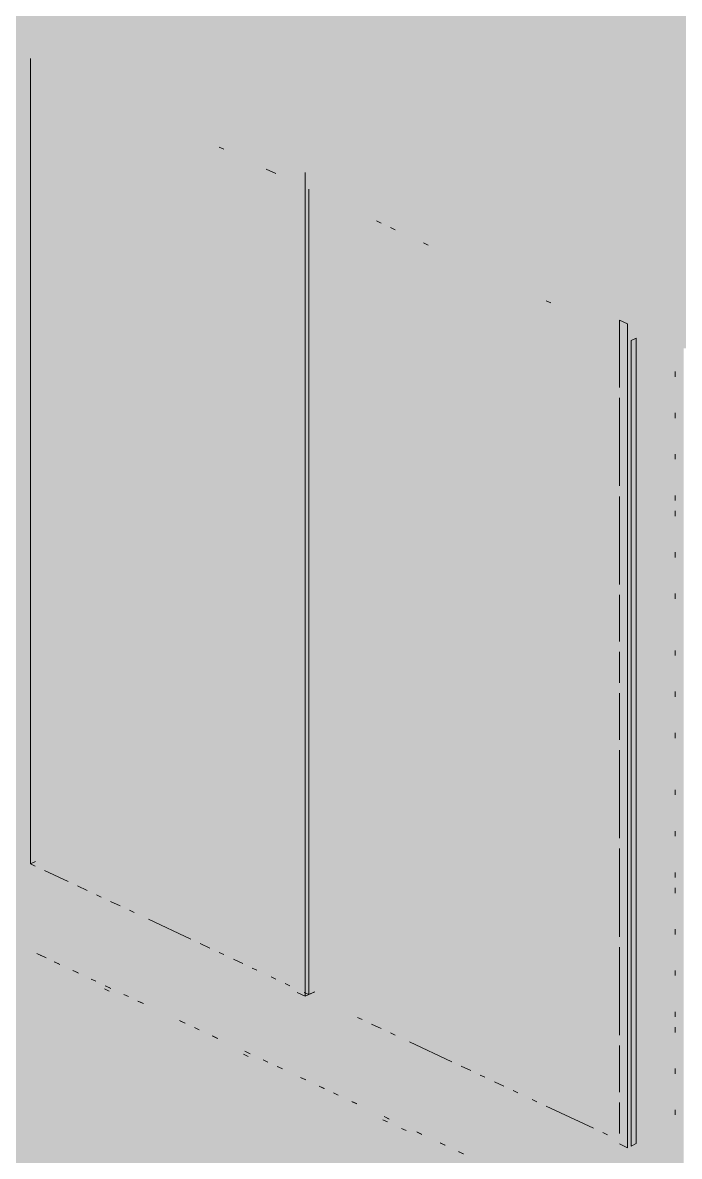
# Paper-space layout '03 3D Building and Roof' of a CAD drawing. Header units: millimetres. Extents: x 5 to 415, y 5 to 292.
# Drawn here: x 197.31 to 204.78, y 174.14 to 187.03 of the extents above; entities that cross this region are included whole.
import ezdxf

# ---------------------------------------------------------------- set-up
doc = ezdxf.new("R2010")
doc.units = ezdxf.units.MM
doc.layers.add('EXISTING', color=7, linetype='Continuous')
doc.layers.add('IMAGES', color=7, linetype='Continuous')

# ---------------------------------------------------------------- blocks, each defined once
blk = doc.blocks.new('SHEET_03')
at = {"layer": 'EXISTING', "color": 250, "lineweight": 9}
for p, q in [((197.398, 177.47), (197.398, 186.628)), ((199.546, 185.62), (199.599, 185.595)), ((200.082, 185.368), (200.19, 185.318)), ((200.524, 185.33), (200.524, 175.964)), ((200.566, 185.141), (200.566, 175.983)), ((201.334, 184.781), (201.388, 184.755)), ((201.495, 184.705), (201.549, 184.68)), ((201.871, 184.529), (201.924, 184.503)), ((203.266, 183.873), (203.32, 183.848)), ((204.099, 183.651), (204.191, 183.608)), ((204.099, 182.886), (204.099, 183.651)), ((204.191, 183.608), (204.191, 174.242)), ((204.233, 183.42), (204.291, 183.447)), ((204.291, 174.289), (204.291, 183.447)), ((204.233, 183.42), (204.233, 174.261)), ((204.733, 183.009), (204.733, 183.068)), ((204.099, 181.766), (204.099, 182.768)), ((204.733, 182.539), (204.733, 182.598)), ((204.733, 182.07), (204.733, 182.128)), ((204.099, 180.647), (204.099, 181.648)), ((204.733, 181.6), (204.733, 181.659)), ((204.733, 181.424), (204.733, 181.482)), ((204.733, 180.954), (204.733, 181.013)), ((204.099, 179.999), (204.099, 180.529)), ((204.733, 180.484), (204.733, 180.543)), ((204.099, 179.528), (204.099, 179.881)), ((204.733, 179.839), (204.733, 179.897)), ((204.099, 178.88), (204.099, 179.41)), ((204.733, 179.369), (204.733, 179.428)), ((204.733, 178.899), (204.733, 178.958)), ((204.099, 177.761), (204.099, 178.762)), ((204.733, 178.254), (204.733, 178.312)), ((204.733, 177.784), (204.733, 177.843)), ((204.099, 176.641), (204.099, 177.643)), ((197.398, 177.47), (197.457, 177.497)), ((197.452, 177.445), (197.398, 177.47)), ((197.828, 177.268), (197.559, 177.394)), ((204.733, 177.314), (204.733, 177.373)), ((198.043, 177.168), (197.935, 177.218)), ((198.204, 177.092), (198.15, 177.117)), ((204.733, 177.138), (204.733, 177.197)), ((198.418, 176.991), (198.311, 177.042)), ((198.579, 176.916), (198.526, 176.941)), ((199.224, 176.613), (198.74, 176.84)), ((204.733, 176.668), (204.733, 176.727)), ((199.438, 176.512), (199.331, 176.563)), ((204.099, 175.522), (204.099, 176.523)), ((197.576, 176.401), (197.47, 176.45)), ((197.562, 176.407), (197.51, 176.432)), ((197.721, 176.332), (197.668, 176.357)), ((197.734, 176.326), (197.681, 176.351)), ((199.599, 176.437), (199.546, 176.462)), ((199.814, 176.336), (199.707, 176.386)), ((197.933, 176.233), (197.88, 176.258)), ((197.945, 176.227), (197.893, 176.252)), ((199.975, 176.26), (199.921, 176.285)), ((204.733, 176.199), (204.733, 176.258)), ((198.144, 176.134), (198.091, 176.159)), ((198.303, 176.059), (198.25, 176.084)), ((200.19, 176.159), (200.136, 176.185)), ((200.351, 176.084), (200.297, 176.109)), ((198.294, 176.022), (198.241, 176.047)), ((198.315, 176.054), (198.262, 176.079)), ((198.514, 175.96), (198.462, 175.985)), ((200.524, 175.964), (200.432, 176.007)), ((200.566, 175.983), (200.512, 176.008)), ((200.632, 176.014), (200.524, 175.964)), ((200.624, 176.01), (200.566, 175.983)), ((198.673, 175.886), (198.62, 175.91)), ((198.684, 175.88), (198.631, 175.905)), ((201.173, 175.698), (201.119, 175.723)), ((204.733, 175.729), (204.733, 175.788)), ((199.149, 175.662), (199.096, 175.687)), ((199.159, 175.657), (199.106, 175.682)), ((199.318, 175.583), (199.265, 175.608)), ((201.388, 175.597), (201.28, 175.648)), ((204.733, 175.553), (204.733, 175.612)), ((199.519, 175.488), (199.466, 175.513)), ((199.529, 175.484), (199.476, 175.509)), ((201.549, 175.521), (201.495, 175.547)), ((202.193, 175.219), (201.71, 175.446)), ((199.889, 175.315), (199.837, 175.339)), ((199.898, 175.31), (199.845, 175.335)), ((204.099, 174.874), (204.099, 175.404)), ((199.877, 175.279), (199.824, 175.304)), ((200.101, 175.215), (200.048, 175.24)), ((200.26, 175.141), (200.207, 175.166)), ((200.267, 175.137), (200.215, 175.162)), ((202.408, 175.118), (202.3, 175.169)), ((202.569, 175.043), (202.515, 175.068)), ((204.733, 175.083), (204.733, 175.142)), ((200.524, 175.017), (200.471, 175.041)), ((200.531, 175.013), (200.479, 175.038)), ((200.736, 174.917), (200.683, 174.942)), ((200.742, 174.914), (200.69, 174.939)), ((202.783, 174.942), (202.676, 174.992)), ((200.901, 174.84), (200.848, 174.865)), ((202.944, 174.866), (202.891, 174.891)), ((201.106, 174.744), (201.053, 174.768)), ((201.112, 174.741), (201.059, 174.765)), ((203.159, 174.765), (203.105, 174.791)), ((203.803, 174.463), (203.266, 174.715)), ((204.099, 174.403), (204.099, 174.756)), ((204.733, 174.614), (204.733, 174.672)), ((201.46, 174.536), (201.407, 174.56)), ((201.476, 174.57), (201.423, 174.595)), ((201.481, 174.567), (201.429, 174.592)), ((201.671, 174.437), (201.618, 174.461)), ((201.846, 174.396), (201.793, 174.421)), ((201.851, 174.394), (201.798, 174.419)), ((203.964, 174.387), (203.911, 174.413)), ((202.111, 174.272), (202.058, 174.297)), ((202.115, 174.27), (202.062, 174.295)), ((204.191, 174.242), (204.099, 174.285)), ((204.291, 174.289), (204.233, 174.261)), ((202.322, 174.172), (202.269, 174.197)), ((202.326, 174.171), (202.273, 174.196))]:
    blk.add_line(p, q, dxfattribs=at)
at = {"layer": 'IMAGES', "color": 7}
for points in [[(197.663, 186.833), (197.829, 186.833), (197.663, 191.5), (197.829, 191.5)], [(196.996, 187), (197.329, 187), (196.996, 187.167), (197.329, 187.167)], [(197.329, 186.833), (197.663, 186.833), (197.329, 187.167), (197.663, 187.167)], [(197.829, 187), (206.827, 187), (197.829, 187.167), (206.827, 187.167)], [(197.163, 176.667), (197.329, 176.667), (197.163, 187), (197.329, 187)], [(197.829, 186.833), (207.161, 186.833), (197.829, 187), (207.161, 187)], [(197.329, 186.667), (197.496, 186.667), (197.329, 186.833), (197.496, 186.833)], [(197.496, 186.667), (197.663, 186.667), (197.496, 186.833), (197.663, 186.833)], [(197.663, 186.667), (197.996, 186.667), (197.663, 186.833), (197.996, 186.833)], [(197.996, 186.667), (207.494, 186.667), (197.996, 186.833), (207.494, 186.833)], [(197.329, 186.5), (197.663, 186.5), (197.329, 186.667), (197.663, 186.667)], [(197.663, 186.5), (197.829, 186.5), (197.663, 186.667), (197.829, 186.667)], [(197.829, 186.5), (198.162, 186.5), (197.829, 186.667), (198.162, 186.667)], [(198.162, 186.5), (207.827, 186.5), (198.162, 186.667), (207.827, 186.667)], [(197.329, 186.333), (197.496, 186.333), (197.329, 186.5), (197.496, 186.5)], [(197.496, 186.333), (197.663, 186.333), (197.496, 186.5), (197.663, 186.5)], [(197.663, 186.333), (197.829, 186.333), (197.663, 186.5), (197.829, 186.5)], [(197.829, 186.333), (197.996, 186.333), (197.829, 186.5), (197.996, 186.5)], [(197.996, 186.333), (198.162, 186.333), (197.996, 186.5), (198.162, 186.5)], [(198.162, 186.333), (198.496, 186.333), (198.162, 186.5), (198.496, 186.5)], [(198.496, 186.333), (208.327, 186.333), (198.496, 186.5), (208.327, 186.5)], [(197.329, 186.167), (198.162, 186.167), (197.329, 186.333), (198.162, 186.333)], [(198.162, 186.167), (198.329, 186.167), (198.162, 186.333), (198.329, 186.333)], [(198.329, 186.167), (198.496, 186.167), (198.329, 186.333), (198.496, 186.333)], [(198.496, 186.167), (198.996, 186.167), (198.496, 186.333), (198.996, 186.333)], [(198.996, 186.167), (208.494, 186.167), (198.996, 186.333), (208.494, 186.333)], [(197.329, 186), (198.329, 186), (197.329, 186.167), (198.329, 186.167)], [(198.329, 186), (198.496, 186), (198.329, 186.167), (198.496, 186.167)], [(198.496, 186), (198.662, 186), (198.496, 186.167), (198.662, 186.167)], [(198.662, 186), (198.829, 186), (198.662, 186.167), (198.829, 186.167)], [(198.829, 186), (199.329, 186), (198.829, 186.167), (199.329, 186.167)], [(199.329, 186), (208.827, 186), (199.329, 186.167), (208.827, 186.167)], [(197.329, 185.833), (198.662, 185.833), (197.329, 186), (198.662, 186)], [(198.662, 185.833), (198.829, 185.833), (198.662, 186), (198.829, 186)], [(198.829, 185.833), (198.996, 185.833), (198.829, 186), (198.996, 186)], [(198.996, 185.833), (199.162, 185.833), (198.996, 186), (199.162, 186)], [(199.162, 185.833), (199.329, 185.833), (199.162, 186), (199.329, 186)], [(199.329, 185.833), (199.662, 185.833), (199.329, 186), (199.662, 186)], [(199.662, 185.833), (209.327, 185.833), (199.662, 186), (209.327, 186)], [(197.329, 185.667), (198.996, 185.667), (197.329, 185.833), (198.996, 185.833)], [(198.996, 185.667), (199.162, 185.667), (198.996, 185.833), (199.162, 185.833)], [(199.162, 185.667), (199.329, 185.667), (199.162, 185.833), (199.329, 185.833)], [(199.329, 185.667), (199.496, 185.667), (199.329, 185.833), (199.496, 185.833)], [(199.496, 185.667), (199.662, 185.667), (199.496, 185.833), (199.662, 185.833)], [(199.662, 185.667), (199.995, 185.667), (199.662, 185.833), (199.995, 185.833)], [(199.995, 185.667), (209.66, 185.667), (199.995, 185.833), (209.66, 185.833)], [(197.329, 185.5), (199.329, 185.5), (197.329, 185.667), (199.329, 185.667)], [(199.329, 185.5), (199.496, 185.5), (199.329, 185.667), (199.496, 185.667)], [(199.496, 185.5), (199.662, 185.5), (199.496, 185.667), (199.662, 185.667)], [(199.662, 185.5), (199.829, 185.5), (199.662, 185.667), (199.829, 185.667)], [(199.829, 185.5), (199.995, 185.5), (199.829, 185.667), (199.995, 185.667)], [(199.995, 185.5), (200.662, 185.5), (199.995, 185.667), (200.662, 185.667)], [(200.662, 185.5), (209.994, 185.5), (200.662, 185.667), (209.994, 185.667)], [(197.329, 185.333), (199.662, 185.333), (197.329, 185.5), (199.662, 185.5)], [(199.662, 185.333), (199.829, 185.333), (199.662, 185.5), (199.829, 185.5)], [(199.829, 185.333), (199.995, 185.333), (199.829, 185.5), (199.995, 185.5)], [(199.995, 185.333), (200.162, 185.333), (199.995, 185.5), (200.162, 185.5)], [(200.162, 185.333), (200.495, 185.333), (200.162, 185.5), (200.495, 185.5)], [(200.495, 185.333), (200.662, 185.333), (200.495, 185.5), (200.662, 185.5)], [(200.662, 185.167), (200.829, 185.167), (200.662, 185.5), (200.829, 185.5)], [(200.829, 185.333), (210.327, 185.333), (200.829, 185.5), (210.327, 185.5)], [(197.329, 185.167), (199.995, 185.167), (197.329, 185.333), (199.995, 185.333)], [(199.995, 185.167), (200.162, 185.167), (199.995, 185.333), (200.162, 185.333)], [(200.162, 185.167), (200.495, 185.167), (200.162, 185.333), (200.495, 185.333)], [(200.495, 185.167), (200.662, 185.167), (200.495, 185.333), (200.662, 185.333)], [(200.829, 185.167), (210.66, 185.167), (200.829, 185.333), (210.66, 185.333)], [(197.329, 177.5), (200.329, 177.5), (197.329, 185.167), (200.329, 185.167)], [(200.329, 185), (200.662, 185), (200.329, 185.167), (200.662, 185.167)], [(200.662, 185), (200.829, 185), (200.662, 185.167), (200.829, 185.167)], [(200.829, 185), (201.495, 185), (200.829, 185.167), (201.495, 185.167)], [(201.495, 185), (210.993, 185), (201.495, 185.167), (210.993, 185.167)], [(200.329, 184.5), (200.495, 184.5), (200.329, 185), (200.495, 185)], [(200.495, 184.833), (200.662, 184.833), (200.495, 185), (200.662, 185)], [(200.662, 184.5), (200.829, 184.5), (200.662, 185), (200.829, 185)], [(200.829, 184.5), (200.995, 184.5), (200.829, 185), (200.995, 185)], [(200.995, 184.833), (201.329, 184.833), (200.995, 185), (201.329, 185)], [(201.329, 184.833), (201.495, 184.833), (201.329, 185), (201.495, 185)], [(201.495, 184.833), (201.662, 184.833), (201.495, 185), (201.662, 185)], [(201.662, 184.833), (211.493, 184.833), (201.662, 185), (211.493, 185)], [(200.495, 184.667), (200.662, 184.667), (200.495, 184.833), (200.662, 184.833)], [(200.995, 175.667), (201.162, 175.667), (200.995, 184.833), (201.162, 184.833)], [(201.162, 184.5), (201.495, 184.5), (201.162, 184.833), (201.495, 184.833)], [(201.495, 184.667), (201.662, 184.667), (201.495, 184.833), (201.662, 184.833)], [(201.662, 184.667), (202.162, 184.667), (201.662, 184.833), (202.162, 184.833)], [(202.162, 184.667), (211.827, 184.667), (202.162, 184.833), (211.827, 184.833)], [(200.495, 184.5), (200.662, 184.5), (200.495, 184.667), (200.662, 184.667)], [(201.495, 184.5), (201.662, 184.5), (201.495, 184.667), (201.662, 184.667)], [(201.662, 184.5), (201.828, 184.5), (201.662, 184.667), (201.828, 184.667)], [(201.828, 184.5), (201.995, 184.5), (201.828, 184.667), (201.995, 184.667)], [(201.995, 184.5), (202.162, 184.5), (201.995, 184.667), (202.162, 184.667)], [(202.162, 184.5), (202.495, 184.5), (202.162, 184.667), (202.495, 184.667)], [(202.495, 184.5), (211.993, 184.5), (202.495, 184.667), (211.993, 184.667)], [(200.329, 184.167), (200.662, 184.167), (200.329, 184.5), (200.662, 184.5)], [(200.662, 184.167), (200.829, 184.167), (200.662, 184.5), (200.829, 184.5)], [(200.829, 184.333), (200.995, 184.333), (200.829, 184.5), (200.995, 184.5)], [(201.162, 184.333), (201.828, 184.333), (201.162, 184.5), (201.828, 184.5)], [(201.828, 184.333), (201.995, 184.333), (201.828, 184.5), (201.995, 184.5)], [(201.995, 184.333), (202.162, 184.333), (201.995, 184.5), (202.162, 184.5)], [(202.162, 184.333), (202.328, 184.333), (202.162, 184.5), (202.328, 184.5)], [(202.328, 184.333), (202.495, 184.333), (202.328, 184.5), (202.495, 184.5)], [(202.495, 184.333), (202.828, 184.333), (202.495, 184.5), (202.828, 184.5)], [(202.828, 184.333), (212.16, 184.333), (202.828, 184.5), (212.16, 184.5)], [(200.829, 184), (200.995, 184), (200.829, 184.333), (200.995, 184.333)], [(201.162, 184.167), (202.495, 184.167), (201.162, 184.333), (202.495, 184.333)], [(202.495, 184.167), (202.662, 184.167), (202.495, 184.333), (202.662, 184.333)], [(202.662, 184.167), (202.828, 184.167), (202.662, 184.333), (202.828, 184.333)], [(202.828, 184.167), (203.162, 184.167), (202.828, 184.333), (203.162, 184.333)], [(203.162, 184.167), (212.16, 184.167), (203.162, 184.333), (212.16, 184.333)], [(200.329, 184), (200.495, 184), (200.329, 184.167), (200.495, 184.167)], [(200.495, 184), (200.662, 184), (200.495, 184.167), (200.662, 184.167)], [(200.662, 184), (200.829, 184), (200.662, 184.167), (200.829, 184.167)], [(201.162, 184), (202.828, 184), (201.162, 184.167), (202.828, 184.167)], [(202.828, 184), (202.995, 184), (202.828, 184.167), (202.995, 184.167)], [(202.995, 184), (203.162, 184), (202.995, 184.167), (203.162, 184.167)], [(203.162, 184), (203.495, 184), (203.162, 184.167), (203.495, 184.167)], [(203.495, 184), (212.16, 184), (203.495, 184.167), (212.16, 184.167)], [(200.329, 183.833), (200.662, 183.833), (200.329, 184), (200.662, 184)], [(200.662, 183.833), (200.829, 183.833), (200.662, 184), (200.829, 184)], [(200.829, 183.833), (200.995, 183.833), (200.829, 184), (200.995, 184)], [(201.162, 183.667), (203.162, 183.667), (201.162, 184), (203.162, 184)], [(203.162, 183.833), (203.328, 183.833), (203.162, 184), (203.328, 184)], [(203.328, 183.833), (203.495, 183.833), (203.328, 184), (203.495, 184)], [(203.495, 183.833), (203.995, 183.833), (203.495, 184), (203.995, 184)], [(203.995, 183.833), (204.161, 183.833), (203.995, 184), (204.161, 184)], [(204.161, 183.833), (204.328, 183.833), (204.161, 184), (204.328, 184)], [(204.328, 183.833), (212.16, 183.833), (204.328, 184), (212.16, 184)], [(200.329, 183.5), (200.495, 183.5), (200.329, 183.833), (200.495, 183.833)], [(200.495, 183.667), (200.662, 183.667), (200.495, 183.833), (200.662, 183.833)], [(200.662, 183.667), (200.829, 183.667), (200.662, 183.833), (200.829, 183.833)], [(200.829, 182.833), (200.995, 182.833), (200.829, 183.833), (200.995, 183.833)], [(203.162, 183.667), (203.328, 183.667), (203.162, 183.833), (203.328, 183.833)], [(203.328, 183.667), (203.495, 183.667), (203.328, 183.833), (203.495, 183.833)], [(203.495, 183.667), (203.661, 183.667), (203.495, 183.833), (203.661, 183.833)], [(203.661, 183.667), (203.828, 183.667), (203.661, 183.833), (203.828, 183.833)], [(203.828, 183.667), (203.995, 183.667), (203.828, 183.833), (203.995, 183.833)], [(203.995, 183.667), (204.161, 183.667), (203.995, 183.833), (204.161, 183.833)], [(204.161, 183.667), (204.328, 183.667), (204.161, 183.833), (204.328, 183.833)], [(204.328, 183.5), (204.495, 183.5), (204.328, 183.833), (204.495, 183.833)], [(204.495, 183.5), (212.16, 183.5), (204.495, 183.833), (212.16, 183.833)], [(200.495, 183.5), (200.662, 183.5), (200.495, 183.667), (200.662, 183.667)], [(200.662, 183.5), (200.829, 183.5), (200.662, 183.667), (200.829, 183.667)], [(201.162, 183.5), (203.495, 183.5), (201.162, 183.667), (203.495, 183.667)], [(203.495, 183.5), (203.828, 183.5), (203.495, 183.667), (203.828, 183.667)], [(203.828, 183.5), (204.161, 183.5), (203.828, 183.667), (204.161, 183.667)], [(204.161, 183.5), (204.328, 183.5), (204.161, 183.667), (204.328, 183.667)], [(200.329, 183.167), (200.662, 183.167), (200.329, 183.5), (200.662, 183.5)], [(200.662, 183.167), (200.829, 183.167), (200.662, 183.5), (200.829, 183.5)], [(201.162, 175.833), (203.995, 175.833), (201.162, 183.5), (203.995, 183.5)], [(203.995, 183.333), (204.161, 183.333), (203.995, 183.5), (204.161, 183.5)], [(204.161, 183.333), (204.328, 183.333), (204.161, 183.5), (204.328, 183.5)], [(204.328, 183.333), (204.495, 183.333), (204.328, 183.5), (204.495, 183.5)], [(204.495, 183.333), (204.994, 183.333), (204.495, 183.5), (204.994, 183.5)], [(203.995, 174.333), (204.328, 174.333), (203.995, 183.333), (204.328, 183.333)], [(204.328, 183.167), (204.495, 183.167), (204.328, 183.333), (204.495, 183.333)], [(204.495, 174.167), (204.661, 174.167), (204.495, 183.333), (204.661, 183.333)], [(204.661, 183.167), (204.828, 183.167), (204.661, 183.333), (204.828, 183.333)], [(200.329, 183), (200.495, 183), (200.329, 183.167), (200.495, 183.167)], [(200.495, 183), (200.662, 183), (200.495, 183.167), (200.662, 183.167)], [(200.662, 183), (200.829, 183), (200.662, 183.167), (200.829, 183.167)], [(204.328, 174.5), (204.495, 174.5), (204.328, 183.167), (204.495, 183.167)], [(204.661, 174), (204.828, 174), (204.661, 183.167), (204.828, 183.167)], [(200.329, 182.667), (200.662, 182.667), (200.329, 183), (200.662, 183)], [(200.662, 182.833), (200.829, 182.833), (200.662, 183), (200.829, 183)], [(200.662, 182.667), (200.829, 182.667), (200.662, 182.833), (200.829, 182.833)], [(200.829, 182.667), (200.995, 182.667), (200.829, 182.833), (200.995, 182.833)], [(200.329, 182.333), (200.495, 182.333), (200.329, 182.667), (200.495, 182.667)], [(200.495, 182.333), (200.662, 182.333), (200.495, 182.667), (200.662, 182.667)], [(200.662, 182.5), (200.829, 182.5), (200.662, 182.667), (200.829, 182.667)], [(200.829, 175.5), (200.995, 175.5), (200.829, 182.667), (200.995, 182.667)], [(200.662, 182.333), (200.829, 182.333), (200.662, 182.5), (200.829, 182.5)], [(200.329, 182.167), (200.662, 182.167), (200.329, 182.333), (200.662, 182.333)], [(200.662, 182.167), (200.829, 182.167), (200.662, 182.333), (200.829, 182.333)], [(200.329, 181.667), (200.495, 181.667), (200.329, 182.167), (200.495, 182.167)], [(200.495, 181.667), (200.662, 181.667), (200.495, 182.167), (200.662, 182.167)], [(200.662, 181.667), (200.829, 181.667), (200.662, 182.167), (200.829, 182.167)], [(200.329, 181.5), (200.662, 181.5), (200.329, 181.667), (200.662, 181.667)], [(200.662, 181.5), (200.829, 181.5), (200.662, 181.667), (200.829, 181.667)], [(200.329, 181.167), (200.495, 181.167), (200.329, 181.5), (200.495, 181.5)], [(200.495, 181.167), (200.662, 181.167), (200.495, 181.5), (200.662, 181.5)], [(200.662, 181.167), (200.829, 181.167), (200.662, 181.5), (200.829, 181.5)], [(200.329, 181), (200.662, 181), (200.329, 181.167), (200.662, 181.167)], [(200.662, 181), (200.829, 181), (200.662, 181.167), (200.829, 181.167)], [(200.329, 180.167), (200.495, 180.167), (200.329, 181), (200.495, 181)], [(200.495, 180.667), (200.662, 180.667), (200.495, 181), (200.662, 181)], [(200.662, 180.833), (200.829, 180.833), (200.662, 181), (200.829, 181)], [(200.662, 180.667), (200.829, 180.667), (200.662, 180.833), (200.829, 180.833)], [(200.495, 180.5), (200.662, 180.5), (200.495, 180.667), (200.662, 180.667)], [(200.662, 180.5), (200.829, 180.5), (200.662, 180.667), (200.829, 180.667)], [(200.495, 180.167), (200.662, 180.167), (200.495, 180.5), (200.662, 180.5)], [(200.662, 180.167), (200.829, 180.167), (200.662, 180.5), (200.829, 180.5)], [(200.329, 179.833), (200.662, 179.833), (200.329, 180.167), (200.662, 180.167)], [(200.662, 180), (200.829, 180), (200.662, 180.167), (200.829, 180.167)], [(200.662, 179.833), (200.829, 179.833), (200.662, 180), (200.829, 180)], [(200.329, 178.5), (200.495, 178.5), (200.329, 179.833), (200.495, 179.833)], [(200.495, 179.5), (200.662, 179.5), (200.495, 179.833), (200.662, 179.833)], [(200.662, 179.667), (200.829, 179.667), (200.662, 179.833), (200.829, 179.833)], [(200.662, 179.5), (200.829, 179.5), (200.662, 179.667), (200.829, 179.667)], [(200.495, 179.333), (200.662, 179.333), (200.495, 179.5), (200.662, 179.5)], [(200.662, 179.333), (200.829, 179.333), (200.662, 179.5), (200.829, 179.5)], [(200.495, 179), (200.662, 179), (200.495, 179.333), (200.662, 179.333)], [(200.662, 179.167), (200.829, 179.167), (200.662, 179.333), (200.829, 179.333)], [(200.662, 179), (200.829, 179), (200.662, 179.167), (200.829, 179.167)], [(200.495, 178.833), (200.662, 178.833), (200.495, 179), (200.662, 179)], [(200.662, 178.833), (200.829, 178.833), (200.662, 179), (200.829, 179)], [(200.495, 178.5), (200.662, 178.5), (200.495, 178.833), (200.662, 178.833)], [(200.662, 178.667), (200.829, 178.667), (200.662, 178.833), (200.829, 178.833)], [(200.662, 178.5), (200.829, 178.5), (200.662, 178.667), (200.829, 178.667)], [(200.329, 178.333), (200.662, 178.333), (200.329, 178.5), (200.662, 178.5)], [(200.662, 178.333), (200.829, 178.333), (200.662, 178.5), (200.829, 178.5)], [(200.329, 176.833), (200.495, 176.833), (200.329, 178.333), (200.495, 178.333)], [(200.495, 178), (200.662, 178), (200.495, 178.333), (200.662, 178.333)], [(200.662, 177.667), (200.829, 177.667), (200.662, 178.333), (200.829, 178.333)], [(200.495, 177.833), (200.662, 177.833), (200.495, 178), (200.662, 178)], [(200.495, 177.5), (200.662, 177.5), (200.495, 177.833), (200.662, 177.833)], [(200.662, 177.5), (200.829, 177.5), (200.662, 177.667), (200.829, 177.667)], [(197.329, 177.333), (197.496, 177.333), (197.329, 177.5), (197.496, 177.5)], [(197.496, 177.333), (197.663, 177.333), (197.496, 177.5), (197.663, 177.5)], [(197.663, 177.333), (200.329, 177.333), (197.663, 177.5), (200.329, 177.5)], [(200.495, 177.333), (200.662, 177.333), (200.495, 177.5), (200.662, 177.5)], [(200.662, 177.333), (200.829, 177.333), (200.662, 177.5), (200.829, 177.5)], [(197.329, 177.167), (197.496, 177.167), (197.329, 177.333), (197.496, 177.333)], [(197.496, 177.167), (197.663, 177.167), (197.496, 177.333), (197.663, 177.333)], [(197.663, 177.167), (197.829, 177.167), (197.663, 177.333), (197.829, 177.333)], [(197.829, 177.167), (200.329, 177.167), (197.829, 177.333), (200.329, 177.333)], [(200.495, 176.833), (200.662, 176.833), (200.495, 177.333), (200.662, 177.333)], [(200.662, 177), (200.829, 177), (200.662, 177.333), (200.829, 177.333)], [(197.329, 177), (197.496, 177), (197.329, 177.167), (197.496, 177.167)], [(197.496, 177), (197.663, 177), (197.496, 177.167), (197.663, 177.167)], [(197.663, 177), (197.829, 177), (197.663, 177.167), (197.829, 177.167)], [(197.829, 177), (198.162, 177), (197.829, 177.167), (198.162, 177.167)], [(198.162, 177), (200.329, 177), (198.162, 177.167), (200.329, 177.167)], [(197.329, 176.833), (197.663, 176.833), (197.329, 177), (197.663, 177)], [(197.663, 176.833), (198.162, 176.833), (197.663, 177), (198.162, 177)], [(198.162, 176.833), (198.329, 176.833), (198.162, 177), (198.329, 177)], [(198.329, 176.833), (198.496, 176.833), (198.329, 177), (198.496, 177)], [(198.496, 176.833), (200.329, 176.833), (198.496, 177), (200.329, 177)], [(200.662, 176.833), (200.829, 176.833), (200.662, 177), (200.829, 177)], [(197.329, 176.667), (197.663, 176.667), (197.329, 176.833), (197.663, 176.833)], [(197.663, 176.5), (197.829, 176.5), (197.663, 176.833), (197.829, 176.833)], [(197.829, 176.667), (198.162, 176.667), (197.829, 176.833), (198.162, 176.833)], [(198.162, 176.667), (198.496, 176.667), (198.162, 176.833), (198.496, 176.833)], [(198.496, 176.667), (198.662, 176.667), (198.496, 176.833), (198.662, 176.833)], [(198.662, 176.667), (198.829, 176.667), (198.662, 176.833), (198.829, 176.833)], [(198.829, 176.667), (198.996, 176.667), (198.829, 176.833), (198.996, 176.833)], [(198.996, 176.667), (199.162, 176.667), (198.996, 176.833), (199.162, 176.833)], [(199.162, 176.667), (200.329, 176.667), (199.162, 176.833), (200.329, 176.833)], [(200.329, 176.667), (200.662, 176.667), (200.329, 176.833), (200.662, 176.833)], [(200.662, 176.667), (200.829, 176.667), (200.662, 176.833), (200.829, 176.833)], [(197.163, 176.5), (197.329, 176.5), (197.163, 176.667), (197.329, 176.667)], [(197.329, 176.5), (197.496, 176.5), (197.329, 176.667), (197.496, 176.667)], [(197.496, 176.5), (197.663, 176.5), (197.496, 176.667), (197.663, 176.667)], [(197.829, 176.5), (198.496, 176.5), (197.829, 176.667), (198.496, 176.667)], [(198.496, 176.5), (198.829, 176.5), (198.496, 176.667), (198.829, 176.667)], [(198.829, 176.5), (198.996, 176.5), (198.829, 176.667), (198.996, 176.667)], [(198.996, 176.5), (199.162, 176.5), (198.996, 176.667), (199.162, 176.667)], [(199.162, 176.5), (199.329, 176.5), (199.162, 176.667), (199.329, 176.667)], [(199.329, 176.5), (199.496, 176.5), (199.329, 176.667), (199.496, 176.667)], [(199.496, 176.5), (200.329, 176.5), (199.496, 176.667), (200.329, 176.667)], [(200.329, 176.167), (200.495, 176.167), (200.329, 176.667), (200.495, 176.667)], [(200.495, 176.333), (200.662, 176.333), (200.495, 176.667), (200.662, 176.667)], [(200.662, 176.5), (200.829, 176.5), (200.662, 176.667), (200.829, 176.667)], [(197.163, 176.333), (197.496, 176.333), (197.163, 176.5), (197.496, 176.5)], [(197.496, 176.333), (197.663, 176.333), (197.496, 176.5), (197.663, 176.5)], [(197.663, 176.333), (197.829, 176.333), (197.663, 176.5), (197.829, 176.5)], [(197.829, 176.333), (198.162, 176.333), (197.829, 176.5), (198.162, 176.5)], [(198.162, 176.333), (198.829, 176.333), (198.162, 176.5), (198.829, 176.5)], [(198.829, 176.333), (199.162, 176.333), (198.829, 176.5), (199.162, 176.5)], [(199.162, 176.333), (199.329, 176.333), (199.162, 176.5), (199.329, 176.5)], [(199.329, 176.333), (199.496, 176.333), (199.329, 176.5), (199.496, 176.5)], [(199.496, 176.333), (199.662, 176.333), (199.496, 176.5), (199.662, 176.5)], [(199.662, 176.333), (199.829, 176.333), (199.662, 176.5), (199.829, 176.5)], [(199.829, 176.333), (200.329, 176.333), (199.829, 176.5), (200.329, 176.5)], [(200.662, 176.333), (200.829, 176.333), (200.662, 176.5), (200.829, 176.5)], [(197.163, 176.167), (197.329, 176.167), (197.163, 176.333), (197.329, 176.333)], [(197.329, 176.167), (197.496, 176.167), (197.329, 176.333), (197.496, 176.333)], [(197.496, 176.167), (197.663, 176.167), (197.496, 176.333), (197.663, 176.333)], [(197.663, 176.167), (197.829, 176.167), (197.663, 176.333), (197.829, 176.333)], [(197.829, 176.167), (197.996, 176.167), (197.829, 176.333), (197.996, 176.333)], [(197.996, 176.167), (198.162, 176.167), (197.996, 176.333), (198.162, 176.333)], [(198.162, 176.167), (198.496, 176.167), (198.162, 176.333), (198.496, 176.333)], [(198.496, 176.167), (199.162, 176.167), (198.496, 176.333), (199.162, 176.333)], [(199.162, 176.167), (199.662, 176.167), (199.162, 176.333), (199.662, 176.333)], [(199.662, 176.167), (199.829, 176.167), (199.662, 176.333), (199.829, 176.333)], [(199.829, 176.167), (199.995, 176.167), (199.829, 176.333), (199.995, 176.333)], [(199.995, 176.167), (200.329, 176.167), (199.995, 176.333), (200.329, 176.333)], [(200.495, 176.167), (200.662, 176.167), (200.495, 176.333), (200.662, 176.333)], [(200.662, 176.167), (200.829, 176.167), (200.662, 176.333), (200.829, 176.333)], [(142.006, 176), (197.496, 176), (142.006, 176.167), (197.496, 176.167)], [(197.496, 176), (197.663, 176), (197.496, 176.167), (197.663, 176.167)], [(197.663, 176), (197.829, 176), (197.663, 176.167), (197.829, 176.167)], [(197.829, 176), (197.996, 176), (197.829, 176.167), (197.996, 176.167)], [(197.996, 176), (198.329, 176), (197.996, 176.167), (198.329, 176.167)], [(198.329, 176), (198.496, 176), (198.329, 176.167), (198.496, 176.167)], [(198.496, 176), (198.829, 176), (198.496, 176.167), (198.829, 176.167)], [(198.829, 176), (199.662, 176), (198.829, 176.167), (199.662, 176.167)], [(199.662, 176), (199.995, 176), (199.662, 176.167), (199.995, 176.167)], [(199.995, 176), (200.162, 176), (199.995, 176.167), (200.162, 176.167)], [(200.162, 176), (200.329, 176), (200.162, 176.167), (200.329, 176.167)], [(200.329, 176), (200.662, 176), (200.329, 176.167), (200.662, 176.167)], [(200.662, 175.833), (200.829, 175.833), (200.662, 176.167), (200.829, 176.167)], [(142.506, 175.833), (197.829, 175.833), (142.506, 176), (197.829, 176)], [(197.829, 175.833), (197.996, 175.833), (197.829, 176), (197.996, 176)], [(197.996, 175.833), (198.162, 175.833), (197.996, 176), (198.162, 176)], [(198.162, 175.833), (198.329, 175.833), (198.162, 176), (198.329, 176)], [(198.329, 175.833), (198.662, 175.833), (198.329, 176), (198.662, 176)], [(198.662, 175.833), (198.829, 175.833), (198.662, 176), (198.829, 176)], [(198.829, 175.833), (199.329, 175.833), (198.829, 176), (199.329, 176)], [(199.329, 175.833), (199.995, 175.833), (199.329, 176), (199.995, 176)], [(199.995, 175.833), (200.329, 175.833), (199.995, 176), (200.329, 176)], [(200.329, 175.833), (200.495, 175.833), (200.329, 176), (200.495, 176)], [(200.495, 175.833), (200.662, 175.833), (200.495, 176), (200.662, 176)], [(142.839, 175.667), (198.162, 175.667), (142.839, 175.833), (198.162, 175.833)], [(198.162, 175.667), (198.496, 175.667), (198.162, 175.833), (198.496, 175.833)], [(198.496, 175.667), (198.662, 175.667), (198.496, 175.833), (198.662, 175.833)], [(198.662, 175.667), (198.996, 175.667), (198.662, 175.833), (198.996, 175.833)], [(198.996, 175.667), (199.329, 175.667), (198.996, 175.833), (199.329, 175.833)], [(199.329, 175.667), (199.662, 175.667), (199.329, 175.833), (199.662, 175.833)], [(199.662, 175.667), (200.329, 175.667), (199.662, 175.833), (200.329, 175.833)], [(200.329, 175.667), (200.662, 175.667), (200.329, 175.833), (200.662, 175.833)], [(200.662, 175.667), (200.829, 175.667), (200.662, 175.833), (200.829, 175.833)], [(201.162, 175.667), (201.329, 175.667), (201.162, 175.833), (201.329, 175.833)], [(201.329, 175.5), (203.995, 175.5), (201.329, 175.833), (203.995, 175.833)], [(143.173, 175.5), (198.496, 175.5), (143.173, 175.667), (198.496, 175.667)], [(198.496, 175.5), (198.829, 175.5), (198.496, 175.667), (198.829, 175.667)], [(198.829, 175.5), (198.996, 175.5), (198.829, 175.667), (198.996, 175.667)], [(198.996, 175.5), (199.496, 175.5), (198.996, 175.667), (199.496, 175.667)], [(199.496, 175.5), (199.662, 175.5), (199.496, 175.667), (199.662, 175.667)], [(199.662, 175.5), (199.829, 175.5), (199.662, 175.667), (199.829, 175.667)], [(199.829, 175.5), (200.829, 175.5), (199.829, 175.667), (200.829, 175.667)], [(200.995, 175.5), (201.162, 175.5), (200.995, 175.667), (201.162, 175.667)], [(201.162, 175.5), (201.329, 175.5), (201.162, 175.667), (201.329, 175.667)], [(143.506, 175.333), (198.996, 175.333), (143.506, 175.5), (198.996, 175.5)], [(198.996, 175.333), (199.162, 175.333), (198.996, 175.5), (199.162, 175.5)], [(199.162, 175.333), (199.329, 175.333), (199.162, 175.5), (199.329, 175.5)], [(199.329, 175.333), (199.829, 175.333), (199.329, 175.5), (199.829, 175.5)], [(199.829, 175.333), (199.995, 175.333), (199.829, 175.5), (199.995, 175.5)], [(199.995, 175.333), (200.162, 175.333), (199.995, 175.5), (200.162, 175.5)], [(200.162, 175.333), (200.995, 175.333), (200.162, 175.5), (200.995, 175.5)], [(200.995, 175.333), (201.329, 175.333), (200.995, 175.5), (201.329, 175.5)], [(201.329, 175.333), (201.495, 175.333), (201.329, 175.5), (201.495, 175.5)], [(201.495, 175.333), (201.828, 175.333), (201.495, 175.5), (201.828, 175.5)], [(201.828, 175.333), (201.995, 175.333), (201.828, 175.5), (201.995, 175.5)], [(201.995, 175.333), (203.995, 175.333), (201.995, 175.5), (203.995, 175.5)], [(143.839, 175.167), (199.329, 175.167), (143.839, 175.333), (199.329, 175.333)], [(199.329, 175.167), (199.662, 175.167), (199.329, 175.333), (199.662, 175.333)], [(199.662, 175.167), (200.162, 175.167), (199.662, 175.333), (200.162, 175.333)], [(200.162, 175.167), (200.329, 175.167), (200.162, 175.333), (200.329, 175.333)], [(200.329, 175.167), (200.662, 175.167), (200.329, 175.333), (200.662, 175.333)], [(200.662, 175.167), (201.329, 175.167), (200.662, 175.333), (201.329, 175.333)], [(201.329, 175.167), (201.662, 175.167), (201.329, 175.333), (201.662, 175.333)], [(201.662, 175.167), (201.828, 175.167), (201.662, 175.333), (201.828, 175.333)], [(201.828, 175.167), (201.995, 175.167), (201.828, 175.333), (201.995, 175.333)], [(201.995, 175.167), (202.162, 175.167), (201.995, 175.333), (202.162, 175.333)], [(202.162, 175.167), (202.328, 175.167), (202.162, 175.333), (202.328, 175.333)], [(202.328, 175.167), (203.995, 175.167), (202.328, 175.333), (203.995, 175.333)], [(144.339, 175), (199.662, 175), (144.339, 175.167), (199.662, 175.167)], [(199.662, 175), (199.829, 175), (199.662, 175.167), (199.829, 175.167)], [(199.829, 175), (199.995, 175), (199.829, 175.167), (199.995, 175.167)], [(199.995, 175), (200.329, 175), (199.995, 175.167), (200.329, 175.167)], [(200.329, 175), (200.662, 175), (200.329, 175.167), (200.662, 175.167)], [(200.662, 175), (200.995, 175), (200.662, 175.167), (200.995, 175.167)], [(200.995, 175), (201.662, 175), (200.995, 175.167), (201.662, 175.167)], [(201.662, 175), (201.995, 175), (201.662, 175.167), (201.995, 175.167)], [(201.995, 175), (202.162, 175), (201.995, 175.167), (202.162, 175.167)], [(202.162, 175), (202.328, 175), (202.162, 175.167), (202.328, 175.167)], [(202.328, 175), (202.495, 175), (202.328, 175.167), (202.495, 175.167)], [(202.495, 175), (202.662, 175), (202.495, 175.167), (202.662, 175.167)], [(202.662, 175), (203.995, 175), (202.662, 175.167), (203.995, 175.167)], [(144.672, 174.833), (199.995, 174.833), (144.672, 175), (199.995, 175)], [(199.995, 174.833), (200.162, 174.833), (199.995, 175), (200.162, 175)], [(200.162, 174.833), (200.329, 174.833), (200.162, 175), (200.329, 175)], [(200.329, 174.833), (200.829, 174.833), (200.329, 175), (200.829, 175)], [(200.829, 174.833), (200.995, 174.833), (200.829, 175), (200.995, 175)], [(200.995, 174.833), (201.329, 174.833), (200.995, 175), (201.329, 175)], [(201.329, 174.833), (201.995, 174.833), (201.329, 175), (201.995, 175)], [(201.995, 174.833), (202.328, 174.833), (201.995, 175), (202.328, 175)], [(202.328, 174.833), (202.495, 174.833), (202.328, 175), (202.495, 175)], [(202.495, 174.833), (202.662, 174.833), (202.495, 175), (202.662, 175)], [(202.662, 174.833), (202.828, 174.833), (202.662, 175), (202.828, 175)], [(202.828, 174.833), (202.995, 174.833), (202.828, 175), (202.995, 175)], [(202.995, 174.833), (203.995, 174.833), (202.995, 175), (203.995, 175)], [(144.839, 174.667), (200.329, 174.667), (144.839, 174.833), (200.329, 174.833)], [(200.329, 174.667), (200.662, 174.667), (200.329, 174.833), (200.662, 174.833)], [(200.662, 174.667), (200.829, 174.667), (200.662, 174.833), (200.829, 174.833)], [(200.829, 174.667), (201.162, 174.667), (200.829, 174.833), (201.162, 174.833)], [(201.162, 174.667), (201.329, 174.667), (201.162, 174.833), (201.329, 174.833)], [(201.329, 174.667), (201.495, 174.667), (201.329, 174.833), (201.495, 174.833)], [(201.495, 174.667), (201.662, 174.667), (201.495, 174.833), (201.662, 174.833)], [(201.662, 174.667), (202.328, 174.667), (201.662, 174.833), (202.328, 174.833)], [(202.328, 174.667), (202.828, 174.667), (202.328, 174.833), (202.828, 174.833)], [(202.828, 174.667), (202.995, 174.667), (202.828, 174.833), (202.995, 174.833)], [(202.995, 174.667), (203.162, 174.667), (202.995, 174.833), (203.162, 174.833)], [(203.162, 174.667), (203.995, 174.667), (203.162, 174.833), (203.995, 174.833)], [(145.172, 174.5), (200.829, 174.5), (145.172, 174.667), (200.829, 174.667)], [(200.829, 174.5), (200.995, 174.5), (200.829, 174.667), (200.995, 174.667)], [(200.995, 174.5), (201.162, 174.5), (200.995, 174.667), (201.162, 174.667)], [(201.162, 174.5), (201.495, 174.5), (201.162, 174.667), (201.495, 174.667)], [(201.495, 174.5), (201.662, 174.5), (201.495, 174.667), (201.662, 174.667)], [(201.662, 174.5), (201.995, 174.5), (201.662, 174.667), (201.995, 174.667)], [(201.995, 174.5), (202.828, 174.5), (201.995, 174.667), (202.828, 174.667)], [(202.828, 174.5), (203.162, 174.5), (202.828, 174.667), (203.162, 174.667)], [(203.162, 174.5), (203.328, 174.5), (203.162, 174.667), (203.328, 174.667)], [(203.328, 174.5), (203.495, 174.5), (203.328, 174.667), (203.495, 174.667)], [(203.495, 174.5), (203.995, 174.5), (203.495, 174.667), (203.995, 174.667)], [(145.672, 174.333), (201.162, 174.333), (145.672, 174.5), (201.162, 174.5)], [(201.162, 174.333), (201.329, 174.333), (201.162, 174.5), (201.329, 174.5)], [(201.329, 174.333), (201.495, 174.333), (201.329, 174.5), (201.495, 174.5)], [(201.495, 174.333), (201.828, 174.333), (201.495, 174.5), (201.828, 174.5)], [(201.828, 174.333), (201.995, 174.333), (201.828, 174.5), (201.995, 174.5)], [(201.995, 174.333), (202.495, 174.333), (201.995, 174.5), (202.495, 174.5)], [(202.495, 174.333), (203.162, 174.333), (202.495, 174.5), (203.162, 174.5)], [(203.162, 174.333), (203.495, 174.333), (203.162, 174.5), (203.495, 174.5)], [(203.495, 174.333), (203.661, 174.333), (203.495, 174.5), (203.661, 174.5)], [(203.661, 174.333), (203.828, 174.333), (203.661, 174.5), (203.828, 174.5)], [(203.828, 174.333), (203.995, 174.333), (203.828, 174.5), (203.995, 174.5)], [(204.328, 174.333), (204.495, 174.333), (204.328, 174.5), (204.495, 174.5)], [(146.006, 174.167), (201.329, 174.167), (146.006, 174.333), (201.329, 174.333)], [(201.329, 174.167), (201.662, 174.167), (201.329, 174.333), (201.662, 174.333)], [(201.662, 174.167), (201.828, 174.167), (201.662, 174.333), (201.828, 174.333)], [(201.828, 174.167), (201.995, 174.167), (201.828, 174.333), (201.995, 174.333)], [(201.995, 174.167), (202.162, 174.167), (201.995, 174.333), (202.162, 174.333)], [(202.162, 174.167), (202.328, 174.167), (202.162, 174.333), (202.328, 174.333)], [(202.328, 174.167), (202.495, 174.167), (202.328, 174.333), (202.495, 174.333)], [(202.495, 174.167), (202.828, 174.167), (202.495, 174.333), (202.828, 174.333)], [(202.828, 174.167), (203.495, 174.167), (202.828, 174.333), (203.495, 174.333)], [(203.495, 174.167), (203.828, 174.167), (203.495, 174.333), (203.828, 174.333)], [(203.828, 174.167), (203.995, 174.167), (203.828, 174.333), (203.995, 174.333)], [(203.995, 174.167), (204.161, 174.167), (203.995, 174.333), (204.161, 174.333)], [(204.161, 174.167), (204.328, 174.167), (204.161, 174.333), (204.328, 174.333)], [(204.328, 174.167), (204.495, 174.167), (204.328, 174.333), (204.495, 174.333)], [(146.339, 174), (201.828, 174), (146.339, 174.167), (201.828, 174.167)], [(201.828, 174), (202.162, 174), (201.828, 174.167), (202.162, 174.167)], [(202.162, 174), (202.662, 174), (202.162, 174.167), (202.662, 174.167)], [(202.662, 174), (202.828, 174), (202.662, 174.167), (202.828, 174.167)], [(202.828, 174), (203.162, 174), (202.828, 174.167), (203.162, 174.167)], [(203.162, 174), (203.828, 174), (203.162, 174.167), (203.828, 174.167)], [(203.828, 174), (203.995, 174), (203.828, 174.167), (203.995, 174.167)], [(203.995, 174), (204.161, 174), (203.995, 174.167), (204.161, 174.167)], [(204.161, 174), (204.328, 174), (204.161, 174.167), (204.328, 174.167)], [(204.328, 174), (204.661, 174), (204.328, 174.167), (204.661, 174.167)]]:
    blk.add_solid(points, dxfattribs=at)

psp = doc.layouts.new('03 3D Building and Roof')

# ---------------------------------------------------------------- block references
psp.add_blockref('SHEET_03', (0, 0))

doc.saveas('drawing.dxf')
